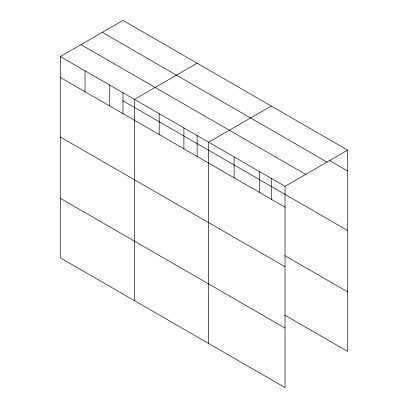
<?xml version="1.0" encoding="UTF-8"?>
<svg xmlns="http://www.w3.org/2000/svg" width="408" height="408" viewBox="0 0 408 408"><rect width="100%" height="100%" fill="white"/><g stroke="black" fill="none" stroke-linecap="round" stroke-linejoin="round"><path stroke-width="0.61" d="M60.323 56.569L285.034 186.303L285.034 387.6L60.323 257.866L60.323 56.569L122.966 20.4L347.677 150.134L347.677 351.431L284.82 315.144M197.12 63.215L134.477 99.379L134.477 300.676M271.274 106.024L208.631 142.193L208.631 343.49M285.034 186.303L347.677 150.134M329.251 160.38L347.677 171.013M102.296 32.334L327.002 162.068M80.998 44.63L305.704 174.364M122.966 100.817L347.677 230.551M60.323 77.449L285.034 207.182M284.82 255.607L347.677 291.893M60.323 136.986L285.034 266.72M60.323 198.329L285.034 328.063M271.274 178.209L271.274 199.589M259.565 171.6L259.565 192.479M234.1 156.896L234.1 177.776M197.12 135.395L197.12 156.774M183.911 127.923L183.911 148.803M159.196 113.648L159.196 134.533M122.966 92.585L122.966 113.965M109.757 85.109L109.757 105.988M85.043 70.839L85.043 91.718"/></g></svg>
